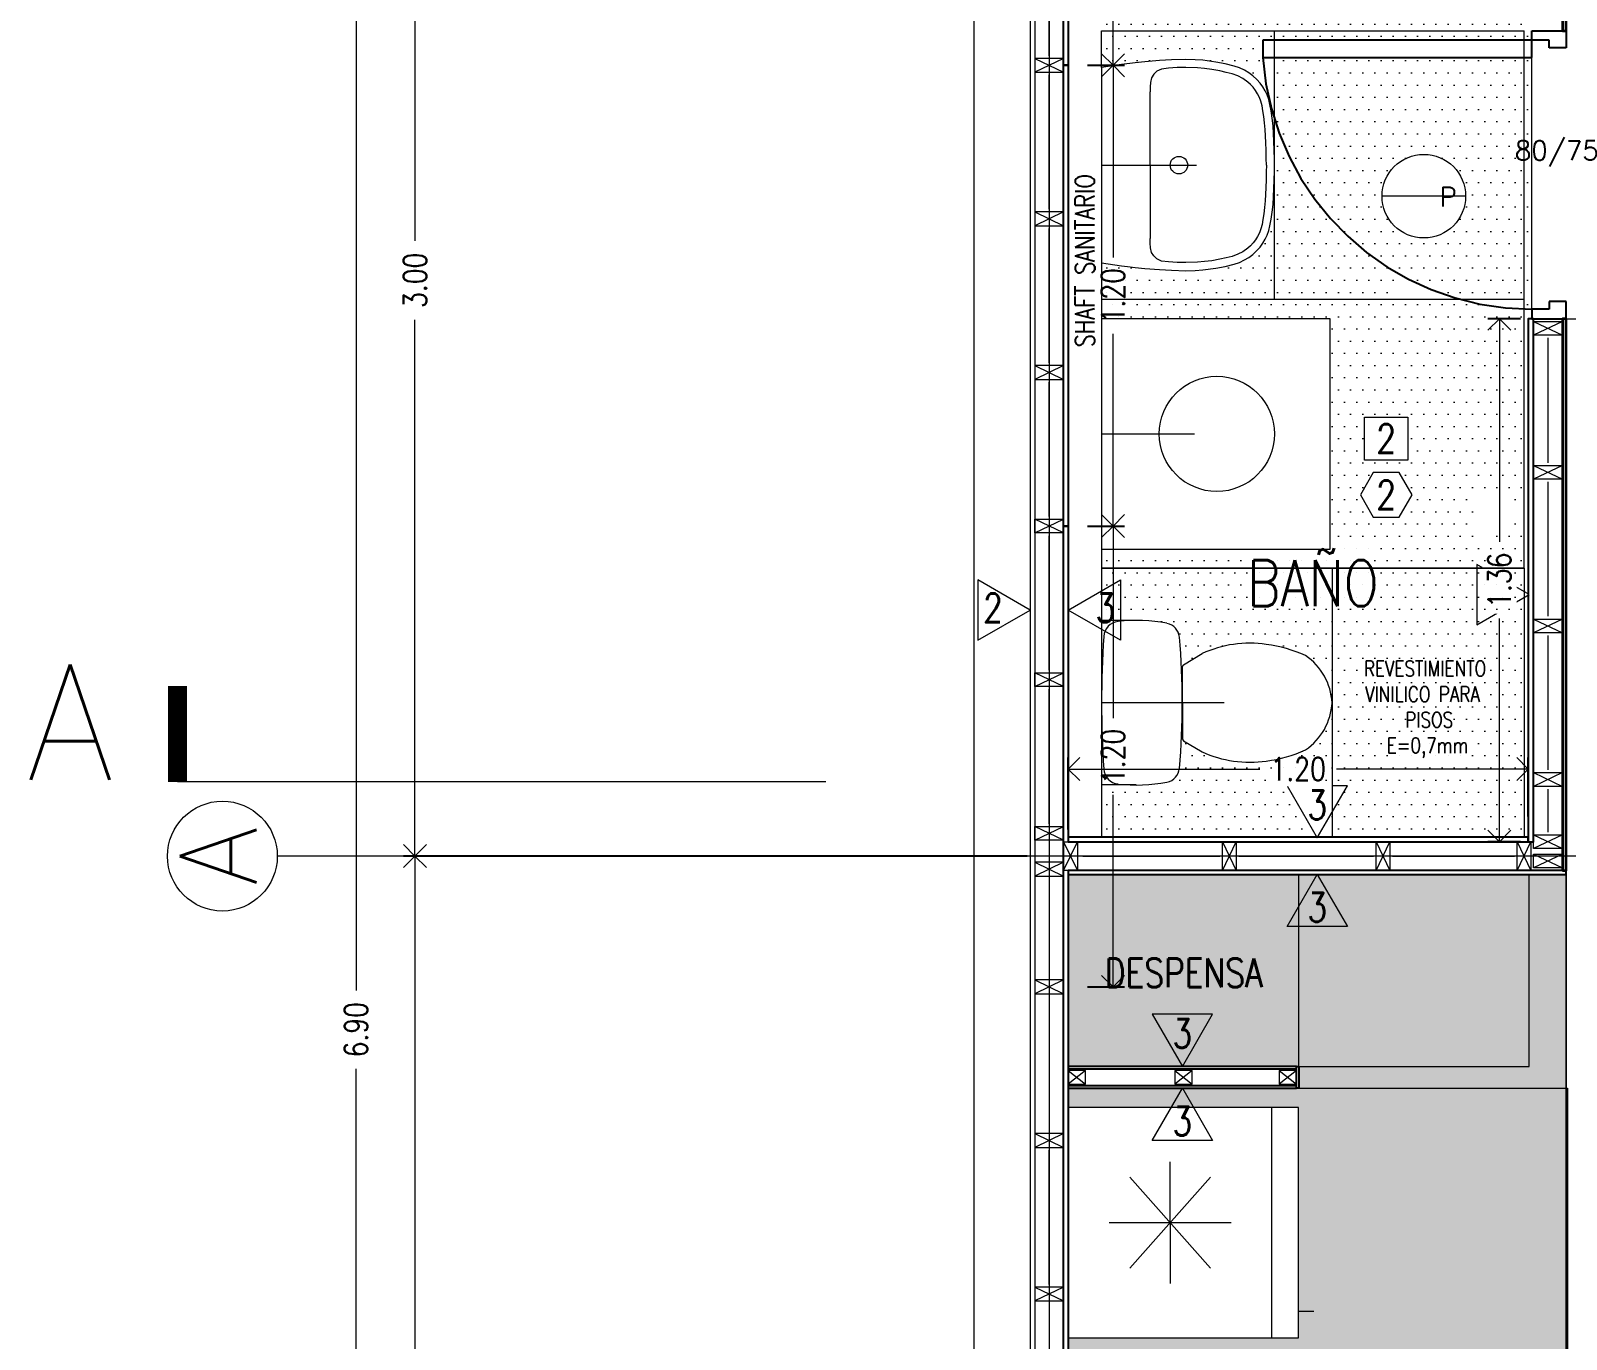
# Model space of a CAD drawing. Header units: inches. Extents: x 10.8 to 60.4, y 12.2 to 79.7.
# Drawn here: x 10.812 to 14.811, y 17.876 to 21.283 of the extents above; entities that cross this region are included whole.
import ezdxf
from ezdxf.enums import TextEntityAlignment as Align

# ---------------------------------------------------------------- set-up
doc = ezdxf.new("R2010")
doc.units = ezdxf.units.IN
doc.header["$MEASUREMENT"] = 0
doc.linetypes.add('CENTER', pattern=[2, 1.25, -0.25, 0.25, -0.25])
doc.layers.get('DEFPOINTS').update_dxf_attribs({"color": 210})
doc.layers.add('_AUX', color=210, linetype='Continuous', lineweight=18, plot=False)
for name, color, linetype, lineweight in [('A-ANNO-DIMS', 3, 'Continuous', 18), ('A-ANNO-SYMB', 3, 'Continuous', 18), ('A-ANNO-TEXT', 3, 'Continuous', 18), ('A-DETL-MBND', 3, 'Continuous', 18), ('A-DETL-MCUT', 4, 'Continuous', 25), ('A-DOOR-FULL', 4, 'Continuous', 25), ('A-DOOR-SYMB', 3, 'Continuous', 18), ('A-ELEV-IDEN', 3, 'Continuous', 18), ('A-ELEV-MBE1', 7, 'Continuous', 35), ('A-FLOR-PATT', 8, 'Continuous', 18), ('A-FURN', 8, 'Continuous', 18), ('A-SECT-MCUT', 7, 'Continuous', 35), ('A-WALL-PATT', 8, 'Continuous', 18), ('A-WALL-STUD', 3, 'Continuous', 18)]:
    doc.layers.add(name, color=color, linetype=linetype, lineweight=lineweight)
doc.styles.add('E-ROMANS', font='romans.shx', dxfattribs={"width": 0.8})
doc.dimstyles.new('E-0050_ARW_12', dxfattribs={"dimscale": 0.001, "dimtxt": 60, "dimasz": 60, "dimexe": 30, "dimexo": 20, "dimgap": 30, "dimtad": 0, "dimzin": 0, "dimdsep": 46, "dimtxsty": 'E-ROMANS', "dimblk": 'OPEN90', "dimcen": 30, "dimclrd": 256, "dimclre": 256, "dimclrt": 256, "dimadec": 0, "dimazin": 0, "dimtfac": 1, "dimtmove": 1, "dimatfit": 3, "dimldrblk": 'OPEN90', "dimfxl": 1, "dimtfill": 1, "dimtolj": 1, "dimtzin": 0, "dimlwd": -1, "dimarcsym": 0})

# ---------------------------------------------------------------- blocks, each defined once
blk = doc.blocks.new('_Open90')
at = {"color": 0, "linetype": 'ByBlock', "lineweight": -2}
for p, q in [((0, 0), (-1, 0)), ((-0.5, 0.5), (0, 0)), ((0, 0), (-0.5, -0.5))]:
    blk.add_line(p, q, dxfattribs=at)
blk = doc.blocks.new('*D1057')
at = {"layer": 'A-ANNO-DIMS', "lineweight": -2, "transparency": 16777216}
for p, q in [((13.4069, 19.1339), (11.783, 19.1339)), ((13.3959, 15.2309), (11.783, 15.2309))]:
    blk.add_line(p, q, dxfattribs=at)
at = {"layer": 'A-ANNO-DIMS', "transparency": 16777216}
for p, q in [((11.813, 19.0739), (11.813, 17.2856)), ((11.813, 15.2909), (11.813, 17.0793))]:
    blk.add_line(p, q, dxfattribs=at)
at = {"layer": 'DEFPOINTS', "color": 0, "transparency": 16777216}
for p in [(11.813, 19.1339), (13.4269, 19.1339), (13.4159, 15.2309)]:
    blk.add_point(p, dxfattribs=at)
at = {"layer": 'A-ANNO-DIMS', "transparency": 16777216, "xscale": 0.06, "yscale": 0.06, "zscale": 0.06}
for p, rotation in [((11.813, 19.1339), 90), ((11.813, 15.2309), 270)]:
    blk.add_blockref('_Open90', p, dxfattribs=dict(at, rotation=rotation))
at = {"layer": 'A-ANNO-DIMS', "transparency": 16777216, "insert": (11.813, 17.1824), "char_height": 0.06, "attachment_point": 5, "rotation": 90, "style": 'E-ROMANS', "bg_fill": 3, "box_fill_scale": 1.25, "bg_fill_color": 256, "bg_fill_true_color": 13158600, "bg_fill_transparency": 0}
blk.add_mtext('\\A1;3.90', dxfattribs=at)
blk = doc.blocks.new('*D1058')
at = {"layer": 'A-ANNO-DIMS', "lineweight": -2, "transparency": 16777216}
for p, q in [((13.3959, 22.1329), (11.783, 22.1329)), ((13.3959, 19.1339), (11.783, 19.1339))]:
    blk.add_line(p, q, dxfattribs=at)
at = {"layer": 'A-ANNO-DIMS', "transparency": 16777216}
for p, q in [((11.813, 22.0729), (11.813, 20.7365)), ((11.813, 19.1939), (11.813, 20.5303))]:
    blk.add_line(p, q, dxfattribs=at)
at = {"layer": 'DEFPOINTS', "color": 0, "transparency": 16777216}
for p in [(11.813, 22.1329), (13.4159, 22.1329), (13.4159, 19.1339)]:
    blk.add_point(p, dxfattribs=at)
at = {"layer": 'A-ANNO-DIMS', "transparency": 16777216, "xscale": 0.06, "yscale": 0.06, "zscale": 0.06}
for p, rotation in [((11.813, 22.1329), 90), ((11.813, 19.1339), 270)]:
    blk.add_blockref('_Open90', p, dxfattribs=dict(at, rotation=rotation))
at = {"layer": 'A-ANNO-DIMS', "transparency": 16777216, "insert": (11.813, 20.6334), "char_height": 0.06, "attachment_point": 5, "rotation": 90, "style": 'E-ROMANS', "bg_fill": 3, "box_fill_scale": 1.25, "bg_fill_color": 256, "bg_fill_true_color": 13158600, "bg_fill_transparency": 0}
blk.add_mtext('\\A1;3.00', dxfattribs=at)
blk = doc.blocks.new('*D1059')
at = {"layer": 'A-ANNO-DIMS', "lineweight": -2, "transparency": 16777216}
for p, q in [((13.3959, 22.1329), (11.6296, 22.1329)), ((13.3959, 15.2309), (11.6296, 15.2309))]:
    blk.add_line(p, q, dxfattribs=at)
at = {"layer": 'A-ANNO-DIMS', "transparency": 16777216}
for p, q in [((11.6596, 22.0729), (11.6596, 18.7839)), ((11.6596, 15.2909), (11.6596, 18.5799))]:
    blk.add_line(p, q, dxfattribs=at)
at = {"layer": 'DEFPOINTS', "color": 0, "transparency": 16777216}
for p in [(13.4159, 22.1329), (11.6596, 15.2309), (13.4159, 15.2309)]:
    blk.add_point(p, dxfattribs=at)
at = {"layer": 'A-ANNO-DIMS', "transparency": 16777216, "xscale": 0.06, "yscale": 0.06, "zscale": 0.06}
for p, rotation in [((11.6596, 22.1329), 90), ((11.6596, 15.2309), 270)]:
    blk.add_blockref('_Open90', p, dxfattribs=dict(at, rotation=rotation))
at = {"layer": 'A-ANNO-DIMS', "transparency": 16777216, "insert": (11.6596, 18.6819), "char_height": 0.06, "attachment_point": 5, "rotation": 90, "style": 'E-ROMANS', "bg_fill": 3, "box_fill_scale": 1.25, "bg_fill_color": 256, "bg_fill_true_color": 13158600, "bg_fill_transparency": 0}
blk.add_mtext('\\A1;6.90', dxfattribs=at)
blk = doc.blocks.new('*D920')
at = {"layer": 'A-ANNO-DIMS', "lineweight": -2, "transparency": 16777216}
for p, q in [((13.5639, 19.9934), (13.6607, 19.9934)), ((13.5639, 18.7934), (13.6607, 18.7934))]:
    blk.add_line(p, q, dxfattribs=at)
at = {"layer": 'A-ANNO-DIMS', "transparency": 16777216}
for p, q in [((13.6307, 19.9334), (13.6307, 19.4931)), ((13.6307, 18.8534), (13.6307, 19.2937))]:
    blk.add_line(p, q, dxfattribs=at)
at = {"layer": 'DEFPOINTS', "color": 0, "transparency": 16777216}
for p in [(13.5439, 19.9934), (13.6307, 19.9934), (13.5439, 18.7934)]:
    blk.add_point(p, dxfattribs=at)
at = {"layer": 'A-ANNO-DIMS', "transparency": 16777216, "xscale": 0.06, "yscale": 0.06, "zscale": 0.06}
for p, rotation in [((13.6307, 19.9934), 90), ((13.6307, 18.7934), 270)]:
    blk.add_blockref('_Open90', p, dxfattribs=dict(at, rotation=rotation))
at = {"layer": 'A-ANNO-DIMS', "transparency": 16777216, "insert": (13.6307, 19.3934), "char_height": 0.06, "attachment_point": 5, "rotation": 90, "style": 'E-ROMANS', "bg_fill": 3, "box_fill_scale": 1.25, "bg_fill_color": 256, "bg_fill_true_color": 13158600, "bg_fill_transparency": 0}
blk.add_mtext('\\A1;1.20', dxfattribs=at)
blk = doc.blocks.new('*D921')
at = {"layer": 'A-ANNO-DIMS', "lineweight": -2, "transparency": 16777216}
for p, q in [((13.5639, 21.1934), (13.6607, 21.1934)), ((13.5639, 19.9934), (13.6607, 19.9934))]:
    blk.add_line(p, q, dxfattribs=at)
at = {"layer": 'A-ANNO-DIMS', "transparency": 16777216}
for p, q in [((13.6307, 21.1334), (13.6307, 20.6931)), ((13.6307, 20.0534), (13.6307, 20.4937))]:
    blk.add_line(p, q, dxfattribs=at)
at = {"layer": 'DEFPOINTS', "color": 0, "transparency": 16777216}
for p in [(13.5439, 21.1934), (13.6307, 21.1934), (13.5439, 19.9934)]:
    blk.add_point(p, dxfattribs=at)
at = {"layer": 'A-ANNO-DIMS', "transparency": 16777216, "xscale": 0.06, "yscale": 0.06, "zscale": 0.06}
for p, rotation in [((13.6307, 21.1934), 90), ((13.6307, 19.9934), 270)]:
    blk.add_blockref('_Open90', p, dxfattribs=dict(at, rotation=rotation))
at = {"layer": 'A-ANNO-DIMS', "transparency": 16777216, "insert": (13.6307, 20.5934), "char_height": 0.06, "attachment_point": 5, "rotation": 90, "style": 'E-ROMANS', "bg_fill": 3, "box_fill_scale": 1.25, "bg_fill_color": 256, "bg_fill_true_color": 13158600, "bg_fill_transparency": 0}
blk.add_mtext('\\A1;1.20', dxfattribs=at)
blk = doc.blocks.new('*D922')
at = {"layer": 'A-ANNO-DIMS', "lineweight": -2, "transparency": 16777216}
for p, q in [((13.5639, 22.3934), (13.6607, 22.3934)), ((13.5639, 21.1934), (13.6607, 21.1934))]:
    blk.add_line(p, q, dxfattribs=at)
at = {"layer": 'A-ANNO-DIMS', "transparency": 16777216}
for p, q in [((13.6307, 22.3334), (13.6307, 21.8931)), ((13.6307, 21.2534), (13.6307, 21.6937))]:
    blk.add_line(p, q, dxfattribs=at)
at = {"layer": 'DEFPOINTS', "color": 0, "transparency": 16777216}
for p in [(13.5439, 22.3934), (13.6307, 22.3934), (13.5439, 21.1934)]:
    blk.add_point(p, dxfattribs=at)
at = {"layer": 'A-ANNO-DIMS', "transparency": 16777216, "xscale": 0.06, "yscale": 0.06, "zscale": 0.06}
for p, rotation in [((13.6307, 22.3934), 90), ((13.6307, 21.1934), 270)]:
    blk.add_blockref('_Open90', p, dxfattribs=dict(at, rotation=rotation))
at = {"layer": 'A-ANNO-DIMS', "transparency": 16777216, "insert": (13.6307, 21.7934), "char_height": 0.06, "attachment_point": 5, "rotation": 90, "style": 'E-ROMANS', "bg_fill": 3, "box_fill_scale": 1.25, "bg_fill_color": 256, "bg_fill_true_color": 13158600, "bg_fill_transparency": 0}
blk.add_mtext('\\A1;1.20', dxfattribs=at)
blk = doc.blocks.new('*D923')
at = {"layer": 'A-ANNO-DIMS', "lineweight": -2, "transparency": 16777216}
for p, q in [((14.6916, 20.5334), (14.6069, 20.5334)), ((14.6917, 19.1714), (14.6069, 19.1714))]:
    blk.add_line(p, q, dxfattribs=at)
at = {"layer": 'A-ANNO-DIMS', "transparency": 16777216}
for p, q in [((14.6369, 20.4734), (14.6369, 19.9521)), ((14.6369, 19.2314), (14.6369, 19.7527))]:
    blk.add_line(p, q, dxfattribs=at)
at = {"layer": 'DEFPOINTS', "color": 0, "transparency": 16777216}
for p in [(14.7116, 20.5334), (14.6369, 19.1714), (14.7117, 19.1714)]:
    blk.add_point(p, dxfattribs=at)
at = {"layer": 'A-ANNO-DIMS', "transparency": 16777216, "xscale": 0.06, "yscale": 0.06, "zscale": 0.06}
for p, rotation in [((14.6369, 20.5334), 90), ((14.6369, 19.1714), 270)]:
    blk.add_blockref('_Open90', p, dxfattribs=dict(at, rotation=rotation))
at = {"layer": 'A-ANNO-DIMS', "transparency": 16777216, "insert": (14.6369, 19.8524), "char_height": 0.06, "attachment_point": 5, "rotation": 90, "style": 'E-ROMANS', "bg_fill": 3, "box_fill_scale": 1.25, "bg_fill_color": 256, "bg_fill_true_color": 13158600, "bg_fill_transparency": 0}
blk.add_mtext('\\A1;1.36', dxfattribs=at)
blk = doc.blocks.new('*D924')
at = {"layer": 'A-ANNO-DIMS', "lineweight": -2, "transparency": 16777216}
for p, q in [((13.5139, 19.2034), (13.5139, 19.3906)), ((14.7117, 19.237), (14.7117, 19.3906))]:
    blk.add_line(p, q, dxfattribs=at)
at = {"layer": 'A-ANNO-DIMS', "transparency": 16777216}
for p, q in [((13.5739, 19.3606), (14.013, 19.3606)), ((14.6517, 19.3606), (14.2125, 19.3606))]:
    blk.add_line(p, q, dxfattribs=at)
at = {"layer": 'DEFPOINTS', "color": 0, "transparency": 16777216}
for p in [(14.7117, 19.3606), (14.7117, 19.217), (13.5139, 19.1834)]:
    blk.add_point(p, dxfattribs=at)
at = {"layer": 'A-ANNO-DIMS', "transparency": 16777216, "xscale": 0.06, "yscale": 0.06, "zscale": 0.06, "rotation": 180}
blk.add_blockref('_Open90', (13.5139, 19.3606), dxfattribs=at)
at = {"layer": 'A-ANNO-DIMS', "transparency": 16777216, "xscale": 0.06, "yscale": 0.06, "zscale": 0.06}
blk.add_blockref('_Open90', (14.7117, 19.3606), dxfattribs=at)
at = {"layer": 'A-ANNO-DIMS', "transparency": 16777216, "insert": (14.1128, 19.3606), "char_height": 0.06, "attachment_point": 5, "style": 'E-ROMANS', "bg_fill": 3, "box_fill_scale": 1.25, "bg_fill_color": 256, "bg_fill_true_color": 13158600, "bg_fill_transparency": 0}
blk.add_mtext('\\A1;1.20', dxfattribs=at)
blk = doc.blocks.new('UGUI')
for p, q in [((-243.4605, 127.8342), (-243.4605, 129.1342)), ((-242.7605, 129.1342), (-243.4605, 129.1342)), ((-242.7605, 127.8342), (-242.7605, 129.1342)), ((-242.7605, 127.8342), (-243.4605, 127.8342))]:
    blk.add_line(p, q)

msp = doc.modelspace()

# ---------------------------------------------------------------- hatches: boundary and pattern name
at = {"layer": 'A-FLOR-PATT'}
h = msp.add_hatch(dxfattribs=at)
h.set_pattern_fill('DOTS', color=256, scale=0.02, style=0)
h.set_pattern_definition([(0, (-444.033665, -8.068132), (0.015875, 0.03175), [0, -0.03175])])
h.paths.add_polyline_path([(14.8109, 19.0864), (13.5139, 19.0864), (13.5139, 18.5864), (14.1144, 18.5864), (14.1144, 18.5294), (13.5139, 18.5294), (13.5139, 16.0784), (14.0139, 16.0784), (14.0139, 15.2784), (14.8109, 15.2784)])
h.paths.add_polyline_path([(13.5639, 16.8284), (14.1639, 16.8284), (14.1639, 17.4284), (13.5639, 17.4284)], flags=16)
h.paths.add_polyline_path([(14.0133, 17.8294), (13.5139, 17.8294), (13.5139, 17.4784), (14.0133, 17.4784)], flags=16)
h.paths.add_polyline_path([(14.1139, 18.4794), (13.5139, 18.4794), (13.5139, 17.8794), (14.1139, 17.8794)], flags=16)
h.paths.add_polyline_path([(14.0139, 16.7784), (13.5139, 16.7784), (13.5139, 16.0784), (14.0139, 16.0784)], flags=16)

# ---------------------------------------------------------------- linework, layer by layer
at = {"layer": '_AUX'}
msp.add_line((14.8109, 20.5334), (15.0013, 20.5334), dxfattribs=at)
for points in [[(14.8109, 19.0864), (13.5139, 19.0864), (13.5139, 18.5864), (14.1144, 18.5864), (14.1144, 18.5294), (13.5139, 18.5294), (13.5139, 16.0784), (14.0139, 16.0784), (14.0139, 15.2784), (14.8109, 15.2784)], [(14.1139, 18.4794), (13.5139, 18.4794), (13.5139, 17.8794), (14.1139, 17.8794)]]:
    msp.add_lwpolyline(points, close=True, dxfattribs=at)
at = {"layer": 'A-ANNO-SYMB'}
for p, q in [((13.4644, 25.5508), (13.4644, 13.5272)), ((14.0509, 20.5834), (14.0509, 21.2834)), ((14.7009, 20.5834), (14.7009, 21.2834)), ((34.2889, 19.1339), (11.4546, 19.1339)), ((14.1144, 18.5864), (14.1144, 19.0864))]:
    msp.add_line(p, q, dxfattribs=at)
at = {"layer": 'A-ANNO-SYMB', "const_width": 0.05}
msp.add_lwpolyline([(11.1946, 19.3273), (11.1946, 19.5773)], dxfattribs=at)
at = {"layer": 'A-ANNO-SYMB'}
msp.add_lwpolyline([(14.1144, 18.5864), (14.7144, 18.5864), (14.7144, 19.0864), (14.1084, 19.0864)], dxfattribs=at)
msp.add_circle((11.3115, 19.1339), 0.143, dxfattribs=at)
at = {"layer": 'A-ANNO-TEXT'}
for points in [[(14.2857, 20.2774), (14.3982, 20.2774), (14.3982, 20.1649), (14.2857, 20.1649)], [(14.3756, 20.0162), (14.4093, 20.0745), (14.3756, 20.1328), (14.3083, 20.1328), (14.2746, 20.0745), (14.3083, 20.0162)], [(14.7139, 19.8149), (14.578, 19.8933), (14.578, 19.7365)], [(13.5139, 19.7747), (13.6497, 19.8531), (13.6497, 19.6963)], [(14.1624, 19.1814), (14.2408, 19.3173), (14.0839, 19.3173)], [(14.1624, 19.0864), (14.2408, 18.9505), (14.0839, 18.9505)], [(13.8111, 18.5864), (13.8896, 18.7223), (13.7327, 18.7223)], [(13.8111, 18.5294), (13.8896, 18.3935), (13.7327, 18.3935)]]:
    msp.add_lwpolyline(points, close=True, dxfattribs=at)
at = {"layer": 'A-DETL-MBND'}
for points in [[(13.4159, 18.7934), (13.4159, 22.3934), (13.4269, 22.3934), (13.4269, 18.7934)], [(13.4269, 18.8184), (13.4269, 14.8934), (13.4159, 14.8934), (13.4159, 18.7934)]]:
    msp.add_lwpolyline(points, dxfattribs=at)
at = {"layer": 'A-DETL-MCUT'}
for p, q in [((13.5019, 18.7934), (13.5019, 19.9934)), ((13.5019, 19.9934), (13.5139, 19.9934)), ((13.5139, 19.9934), (13.5139, 19.1714)), ((13.5139, 19.0964), (13.5139, 17.9434))]:
    msp.add_line(p, q, dxfattribs=at)
for points in [[(13.5139, 22.0905), (13.5139, 21.1934), (13.5019, 21.1934), (13.5019, 22.3934), (13.5139, 22.3934), (13.5139, 22.1704)], [(13.5139, 17.9434), (13.5139, 17.5934), (13.5019, 17.5934), (13.5019, 18.8184)], [(13.5139, 18.5804), (14.1084, 18.5804), (14.1084, 18.5864), (13.5139, 18.5864)], [(13.5139, 18.5294), (14.1084, 18.5294), (14.1084, 18.5354), (13.5139, 18.5354)]]:
    msp.add_lwpolyline(points, dxfattribs=at)
for points in [[(13.5019, 19.9934), (13.5019, 21.1934), (13.5139, 21.1934), (13.5139, 19.9934)], [(14.7259, 20.5334), (14.7116, 20.5334), (14.7117, 19.1714), (14.7259, 19.1714)], [(14.7117, 19.1714), (14.7117, 19.1834), (13.5139, 19.1834), (13.5139, 19.1714)], [(14.8109, 19.0864), (14.8109, 19.0964), (13.5139, 19.0964), (13.5139, 19.0864)], [(14.1084, 18.5294), (14.1084, 18.5864), (14.1144, 18.5864), (14.1144, 18.5294)]]:
    msp.add_lwpolyline(points, close=True, dxfattribs=at)
at = {"layer": 'A-DOOR-FULL', "linetype": 'CENTER'}
for points in [[(14.7209, 21.2584), (14.7209, 21.2834), (14.8109, 21.2834), (14.8109, 21.2384), (14.7659, 21.2384), (14.7659, 21.2584), (14.7209, 21.2584)], [(14.0209, 21.2134), (14.7209, 21.2134), (14.7209, 21.2584), (14.0209, 21.2584), (14.0209, 21.2134)]]:
    msp.add_lwpolyline(points, dxfattribs=at)
msp.add_arc((14.7219, 21.2611), 0.7027, 183.8907, 269.9136, dxfattribs=at)
at = {"layer": 'A-DOOR-SYMB'}
msp.add_lwpolyline([(14.5486, 20.8525), (14.3311, 20.8525)], dxfattribs=at)
msp.add_circle((14.4399, 20.8525), 0.1088, dxfattribs=at)
at = {"layer": 'A-ELEV-IDEN'}
for points in [[(13.4159, 22.4044), (13.2679, 22.4044), (13.2679, 14.8824), (13.4159, 14.8824)], [(14.8109, 19.0864), (14.8109, 15.2784)]]:
    msp.add_lwpolyline(points, dxfattribs=at)
at = {"layer": 'A-FLOR-PATT'}
msp.add_line((14.7209, 20.5584), (14.7209, 21.2584), dxfattribs=at)
at = {"layer": 'A-FURN'}
for p, q in [((13.7519, 21.2055), (13.7135, 21.2024)), ((13.7831, 21.2073), (13.7519, 21.2055)), ((13.8199, 21.2084), (13.7831, 21.2073)), ((13.8445, 21.2078), (13.8199, 21.2084)), ((13.8641, 21.2063), (13.8445, 21.2078)), ((13.8981, 21.2019), (13.8641, 21.2063)), ((13.9222, 21.1972), (13.8981, 21.2019)), ((13.9462, 21.1913), (13.9222, 21.1972)), ((13.7311, 21.1607), (13.7281, 21.1488)), ((13.7367, 21.17), (13.7311, 21.1607)), ((13.7451, 21.1778), (13.7367, 21.17)), ((13.757, 21.1834), (13.7451, 21.1778)), ((13.7748, 21.1858), (13.757, 21.1834)), ((13.7977, 21.1872), (13.7748, 21.1858)), ((13.8198, 21.1874), (13.7977, 21.1872)), ((13.8507, 21.1864), (13.8198, 21.1874)), ((13.8689, 21.1847), (13.8507, 21.1864)), ((13.8875, 21.1823), (13.8689, 21.1847)), ((13.9088, 21.1786), (13.8875, 21.1823)), ((13.9256, 21.1749), (13.9088, 21.1786)), ((13.9409, 21.171), (13.9256, 21.1749)), ((13.9558, 21.1656), (13.9409, 21.171)), ((13.9599, 21.1867), (13.9462, 21.1913)), ((13.9685, 21.159), (13.9558, 21.1656)), ((13.9731, 21.1805), (13.9599, 21.1867)), ((13.9818, 21.1495), (13.9685, 21.159)), ((13.9841, 21.174), (13.9731, 21.1805)), ((13.9946, 21.1661), (13.9841, 21.174)), ((14.0055, 21.1561), (13.9946, 21.1661)), ((14.0136, 21.1468), (14.0055, 21.1561)), ((13.7272, 21.1369), (13.7269, 21.1244)), ((13.7269, 20.9334), (13.7269, 21.1244)), ((13.7281, 21.1488), (13.7272, 21.1369)), ((13.9886, 21.1433), (13.9818, 21.1495)), ((13.9953, 21.136), (13.9886, 21.1433)), ((14.0017, 21.1277), (13.9953, 21.136)), ((14.0071, 21.119), (14.0017, 21.1277)), ((14.0117, 21.1096), (14.0071, 21.119)), ((14.0207, 21.1369), (14.0136, 21.1468)), ((14.0269, 21.1264), (14.0207, 21.1369)), ((14.0317, 21.1163), (14.0269, 21.1264)), ((14.0361, 21.1041), (14.0317, 21.1163)), ((14.0156, 21.0995), (14.0117, 21.1096)), ((14.0187, 21.0877), (14.0156, 21.0995)), ((14.0211, 21.0748), (14.0187, 21.0877)), ((14.0234, 21.06), (14.0211, 21.0748)), ((14.0393, 21.0915), (14.0361, 21.1041)), ((14.0424, 21.0745), (14.0393, 21.0915)), ((14.0451, 21.056), (14.0424, 21.0745)), ((14.0254, 21.0437), (14.0234, 21.06)), ((14.0269, 21.0262), (14.0254, 21.0437)), ((14.0472, 21.0361), (14.0451, 21.056)), ((14.0486, 21.0152), (14.0472, 21.0361)), ((14.0278, 21.01), (14.0269, 21.0262)), ((14.0287, 20.9916), (14.0278, 21.01)), ((14.0496, 20.9947), (14.0485, 21.0156)), ((14.0503, 20.9721), (14.0496, 20.995)), ((14.0293, 20.972), (14.0287, 20.9916)), ((14.0298, 20.9507), (14.0293, 20.972)), ((14.0508, 20.9486), (14.0503, 20.9725)), ((13.7269, 20.9334), (13.7269, 20.7424)), ((14.0298, 20.9161), (14.0293, 20.8948)), ((14.0299, 20.9334), (14.0298, 20.9507)), ((14.0299, 20.9334), (14.0298, 20.9161)), ((14.0503, 20.8943), (14.0508, 20.918)), ((14.0509, 20.9334), (14.0508, 20.9489)), ((14.0508, 20.918), (14.0509, 20.9334)), ((14.0287, 20.8752), (14.0278, 20.8569)), ((14.0293, 20.8948), (14.0287, 20.8752)), ((14.0496, 20.8718), (14.0503, 20.8947)), ((14.0269, 20.8406), (14.0254, 20.8231)), ((14.0278, 20.8569), (14.0269, 20.8406)), ((14.0472, 20.8307), (14.0486, 20.8516)), ((14.0485, 20.8512), (14.0496, 20.8721)), ((14.0234, 20.8068), (14.0211, 20.792)), ((14.0254, 20.8231), (14.0234, 20.8068)), ((14.0393, 20.7753), (14.0424, 20.7923)), ((14.0424, 20.7923), (14.0451, 20.8108)), ((14.0451, 20.8108), (14.0472, 20.8307)), ((14.0117, 20.7572), (14.0071, 20.7478)), ((14.0156, 20.7674), (14.0117, 20.7572)), ((14.0187, 20.7791), (14.0156, 20.7674)), ((14.0211, 20.792), (14.0187, 20.7791)), ((14.0317, 20.7506), (14.0361, 20.7627)), ((14.0361, 20.7627), (14.0393, 20.7753)), ((13.7272, 20.7299), (13.7269, 20.7424)), ((13.7281, 20.718), (13.7272, 20.7299)), ((13.7311, 20.7061), (13.7281, 20.718)), ((13.9818, 20.7173), (13.9685, 20.7078)), ((13.9886, 20.7235), (13.9818, 20.7173)), ((13.9953, 20.7308), (13.9886, 20.7235)), ((14.0017, 20.7391), (13.9953, 20.7308)), ((14.0071, 20.7478), (14.0017, 20.7391)), ((14.0055, 20.7107), (14.0136, 20.72)), ((14.0136, 20.72), (14.0207, 20.7299)), ((14.0207, 20.7299), (14.0269, 20.7404)), ((14.0269, 20.7404), (14.0317, 20.7506)), ((13.7367, 20.6968), (13.7311, 20.7061)), ((13.7451, 20.689), (13.7367, 20.6968)), ((13.757, 20.6834), (13.7451, 20.689)), ((13.7748, 20.6811), (13.757, 20.6834)), ((13.7977, 20.6796), (13.7748, 20.6811)), ((13.8198, 20.6794), (13.7977, 20.6796)), ((13.8507, 20.6805), (13.8198, 20.6794)), ((13.8689, 20.6821), (13.8507, 20.6805)), ((13.8875, 20.6845), (13.8689, 20.6821)), ((13.9088, 20.6882), (13.8875, 20.6845)), ((13.9256, 20.6919), (13.9088, 20.6882)), ((13.9222, 20.6696), (13.9462, 20.6755)), ((13.9409, 20.6958), (13.9256, 20.6919)), ((13.9558, 20.7012), (13.9409, 20.6958)), ((13.9462, 20.6755), (13.9599, 20.6801)), ((13.9685, 20.7078), (13.9558, 20.7012)), ((13.9599, 20.6801), (13.9731, 20.6863)), ((13.9731, 20.6863), (13.9841, 20.6929)), ((13.9841, 20.6929), (13.9946, 20.7007)), ((13.9946, 20.7007), (14.0055, 20.7107)), ((13.7135, 20.6644), (13.7519, 20.6613)), ((13.7519, 20.6613), (13.7831, 20.6595)), ((13.7831, 20.6595), (13.8199, 20.6584)), ((13.8199, 20.6584), (13.8445, 20.6591)), ((13.8445, 20.6591), (13.8641, 20.6605)), ((13.8641, 20.6605), (13.8981, 20.6649)), ((13.8981, 20.6649), (13.9222, 20.6696)), ((13.8144, 19.6323), (13.8627, 19.6615)), ((13.8118, 19.5334), (13.8118, 19.6279)), ((13.8118, 19.5334), (13.8118, 19.4389)), ((13.5589, 18.5759), (13.5139, 18.5399)), ((13.5139, 18.5759), (13.5589, 18.5399)), ((13.8366, 18.5759), (13.7916, 18.5399)), ((13.7916, 18.5759), (13.8366, 18.5399)), ((14.1084, 18.5759), (14.0634, 18.5399)), ((14.0634, 18.5759), (14.1084, 18.5399)), ((13.5139, 18.4794), (13.5139, 17.8794)), ((14.1139, 18.4794), (13.5139, 18.4794)), ((14.0444, 17.8794), (14.0444, 18.4794)), ((14.1139, 17.8794), (14.1139, 18.4794)), ((13.7792, 18.1794), (13.7792, 18.3381)), ((13.8843, 18.0605), (13.674, 18.2983)), ((13.8843, 18.2983), (13.674, 18.0605)), ((13.6204, 18.1794), (13.9379, 18.1794)), ((13.7792, 18.1794), (13.7792, 18.0207)), ((14.1139, 17.9488), (14.1539, 17.9488)), ((13.5139, 17.8794), (14.1139, 17.8794))]:
    msp.add_line(p, q, dxfattribs=at)
for points in [[(13.5589, 18.5759), (13.5139, 18.5759), (13.5139, 18.5399), (13.5589, 18.5399)], [(13.8366, 18.5759), (13.7916, 18.5759), (13.7916, 18.5399), (13.8366, 18.5399)], [(14.1084, 18.5759), (14.0634, 18.5759), (14.0634, 18.5399), (14.1084, 18.5399)]]:
    msp.add_lwpolyline(points, close=True, dxfattribs=at)
for centre, radius in [((13.8022, 20.9334), 0.0228), ((13.9009, 20.2334), 0.15)]:
    msp.add_circle(centre, radius, dxfattribs=at)
for centre, radius, start, end in [((14.0735, 21.0168), 0.025, 182.8069, 183.7647), ((14.0745, 20.9959), 0.025, 181.9684, 182.8069), ((14.0753, 20.973), 0.025, 181.0739, 181.9684), ((14.0758, 20.9491), 0.025, 180.3184, 181.0739), ((14.0753, 20.8939), 0.025, 178.0316, 178.9261), ((14.0735, 20.85), 0.025, 176.2353, 177.1931), ((14.0745, 20.8709), 0.025, 177.1931, 178.0316), ((13.7636, 19.7008), 0.04, 4.9403, 79.2548), ((13.9869, 19.3884), 0.3, 81.7931, 114.4382), ((13.9833, 19.3303), 0.3581, 65.4756, 82.5568), ((14.0444, 19.5261), 0.1566, 2.6552, 56.0211), ((13.8168, 19.6279), 0.005, 118.0226, 180), ((13.8168, 19.4389), 0.005, 180, 241.9774)]:
    msp.add_arc(centre, radius, start, end, dxfattribs=at)
at = {"layer": 'A-SECT-MCUT'}
for points in [[(14.8109, 22.1704), (14.8009, 22.1704), (14.8009, 21.2834), (14.8109, 21.2834)], [(14.8009, 19.0964), (14.8109, 19.0964), (14.8109, 20.5334), (14.8009, 20.5334)]]:
    msp.add_lwpolyline(points, close=True, dxfattribs=at)
at = {"layer": 'A-WALL-PATT', "ltscale": 0.1}
for p, q in [((13.4644, 21.2184), (13.4644, 21.5684)), ((13.4644, 20.8184), (13.4644, 21.1684)), ((13.4644, 20.4184), (13.4644, 20.7684)), ((14.7634, 20.1584), (14.7634, 20.4834)), ((13.4644, 20.0184), (13.4644, 20.3684)), ((14.7634, 19.7584), (14.7634, 20.1084)), ((13.4644, 19.6184), (13.4644, 19.9684)), ((14.7634, 19.3584), (14.7634, 19.7084)), ((13.4644, 19.2183), (13.4644, 19.5684)), ((14.7634, 19.1964), (14.7634, 19.3084)), ((13.4644, 19.1683), (13.4644, 19.1249)), ((13.5519, 19.1339), (13.9086, 19.1339)), ((13.9586, 19.1339), (14.3086, 19.1339)), ((14.3586, 19.1339), (14.6759, 19.1339)), ((13.4644, 19.0749), (13.4644, 18.8184)), ((13.4644, 18.7684), (13.4644, 18.4184)), ((13.4644, 18.0184), (13.4644, 18.3684)), ((13.4644, 17.9684), (13.4644, 17.6184))]:
    msp.add_line(p, q, dxfattribs=at)
at = {"layer": 'A-WALL-STUD'}
for p, q in [((14.7259, 19.1394), (14.8009, 19.1034)), ((14.8009, 19.1394), (14.7259, 19.1034))]:
    msp.add_line(p, q, dxfattribs=at)
msp.add_lwpolyline([(14.7259, 19.1394), (14.8009, 19.1394), (14.8009, 19.1034), (14.7259, 19.1034)], close=True, dxfattribs=at)

# ---------------------------------------------------------------- block references
at = {"layer": 'A-ANNO-SYMB', "xscale": -1, "rotation": 270}
msp.add_blockref('UGUI', (-114.3203, 261.2898), dxfattribs=at)

# ---------------------------------------------------------------- texts
at = {"layer": 'A-ANNO-TEXT', "char_height": 0.075, "attachment_point": 5, "style": 'E-ROMANS'}
for s, insert, rotation in [('\\pi-0.45,l0.45,t0.45;2', (14.342, 20.2212), 0.0005), ('\\pi-0.45,l0.45,t0.45;2', (14.342, 20.0745), 0.0005), ('\\pi-0.45,l0.45,t0.45;3', (14.617, 19.8206), 0.0005), ('\\pi-0.45,l0.45,t0.45;3', (13.6108, 19.7804), 359.9995), ('\\pi-0.45,l0.45,t0.45;3', (14.1624, 19.2672), 0.0005), ('\\pi-0.45,l0.45,t0.45;3', (14.1624, 19.0007), 359.9995), ('\\pi-0.45,l0.45,t0.45;DESPENSA', (13.8151, 18.8299), 359.9995), ('\\pi-0.45,l0.45,t0.45;3', (13.8111, 18.6722), 0.0005), ('\\pi-0.45,l0.45,t0.45;3', (13.8111, 18.4437), 359.9995)]:
    msp.add_mtext(s, dxfattribs=dict(at, insert=insert, rotation=rotation))
at = {"layer": 'A-ANNO-TEXT', "style": 'E-ROMANS'}
for s, insert, char_height, attachment_point in [('\\pi-0.36,l0.36,t0.36;BAÑO', (14.151, 19.8445), 0.12, 5), ('\\pi-0.17143;REVESTIMIENTO\\P\\pi-0.16838;VINILICO PARA \\P\\pi-0.064;PISOS\\P\\pi-0.112;E=0,7mm', (14.4555, 19.3901), 0.04, 7)]:
    msp.add_mtext(s, dxfattribs=dict(at, insert=insert, char_height=char_height, attachment_point=attachment_point))
msp.add_attdef('80/75', text='x/x', height=0.05, dxfattribs=at).set_placement((14.7862, 20.9966), align=Align.TOP_CENTER)
msp.add_attdef('P', text='P', height=0.05, dxfattribs=at).set_placement((14.5029, 20.8108), align=Align.BOTTOM_CENTER)
msp.add_attdef('A', text='CORTE', height=0.2998, dxfattribs=at).set_placement((10.7995, 19.4829), align=Align.MIDDLE_LEFT)
msp.add_attdef('A', text='0.00', height=0.2, rotation=90, dxfattribs=at).set_placement((11.3004, 19.1339), align=Align.MIDDLE_CENTER)

# ---------------------------------------------------------------- next in the draw order: dimensions: what is measured, and where the dimension line sits
at = {"layer": 'A-ANNO-DIMS'}
for base, p1, p2, picture, middle in [((14.6369, 19.1714), (14.7116, 20.5334), (14.7117, 19.1714), '*D923', (14.6369, 19.8524)), ((13.6307, 19.9934), (13.5439, 18.7934), (13.5439, 19.9934), '*D920', (13.6307, 19.3934)), ((11.813, 19.1339), (13.4159, 15.2309), (13.4269, 19.1339), '*D1057', (11.813, 17.1824))]:
    dim = msp.add_linear_dim(base=base, p1=p1, p2=p2, angle=90, dimstyle='E-0050_ARW_12', dxfattribs=at)
    dim.commit()
    dim.dimension.update_dxf_attribs({"geometry": picture, "text_midpoint": middle})

# ---------------------------------------------------------------- next in the draw order: linework, layer by layer
at = {"layer": 'A-ANNO-SYMB'}
for p, q in [((14.7009, 19.8834), (13.6009, 19.8834)), ((13.6911, 19.7477), (13.6009, 19.7477))]:
    msp.add_line(p, q, dxfattribs=at)
at = {"layer": 'A-DOOR-FULL', "linetype": 'CENTER'}
msp.add_lwpolyline([(14.7209, 20.5584), (14.7209, 20.5334), (14.8109, 20.5334), (14.8109, 20.5784), (14.7659, 20.5784), (14.7659, 20.5584), (14.7209, 20.5584)], dxfattribs=at)
at = {"layer": 'A-FURN'}
msp.add_line((13.9198, 19.5334), (13.6009, 19.5334), dxfattribs=at)
for centre, radius, start, end in [((13.6484, 19.7033), 0.042, 96.3359, 176.2554), ((13.6911, 19.3187), 0.429, 79.2548, 96.3359)]:
    msp.add_arc(centre, radius, start, end, dxfattribs=at)
at = {"layer": 'A-WALL-STUD'}
for p, q in [((14.7259, 20.5264), (14.8009, 20.4904)), ((14.8009, 20.5264), (14.7259, 20.4904)), ((14.7259, 20.1514), (14.8009, 20.1154)), ((14.8009, 20.1514), (14.7259, 20.1154)), ((14.7259, 19.7514), (14.8009, 19.7154)), ((14.8009, 19.7514), (14.7259, 19.7154))]:
    msp.add_line(p, q, dxfattribs=at)
for points in [[(14.7259, 20.5264), (14.8009, 20.5264), (14.8009, 20.4904), (14.7259, 20.4904)], [(14.7259, 20.1514), (14.8009, 20.1514), (14.8009, 20.1154), (14.7259, 20.1154)], [(14.7259, 19.7514), (14.8009, 19.7514), (14.8009, 19.7154), (14.7259, 19.7154)]]:
    msp.add_lwpolyline(points, close=True, dxfattribs=at)

# ---------------------------------------------------------------- next in the draw order: dimensions: what is measured, and where the dimension line sits
at = {"layer": 'A-ANNO-DIMS'}
for base, p1, p2, picture, middle in [((11.813, 22.1329), (13.4159, 19.1339), (13.4159, 22.1329), '*D1058', (11.813, 20.6334)), ((13.6307, 21.1934), (13.5439, 19.9934), (13.5439, 21.1934), '*D921', (13.6307, 20.5934))]:
    dim = msp.add_linear_dim(base=base, p1=p1, p2=p2, angle=90, dimstyle='E-0050_ARW_12', dxfattribs=at)
    dim.commit()
    dim.dimension.update_dxf_attribs({"geometry": picture, "text_midpoint": middle})
dim = msp.add_linear_dim(base=(14.7117, 19.3606), p1=(13.5139, 19.1834), p2=(14.7117, 19.217), dimstyle='E-0050_ARW_12', dxfattribs=at)
dim.commit()
dim.dimension.update_dxf_attribs({"geometry": '*D924', "text_midpoint": (14.1128, 19.3606)})

# ---------------------------------------------------------------- next in the draw order: linework, layer by layer
at = {"layer": 'A-ANNO-SYMB'}
for p, q in [((13.6009, 20.6789), (13.6009, 20.5834)), ((14.7009, 20.5834), (13.6009, 20.5834)), ((13.6009, 19.8834), (13.6009, 19.1834)), ((14.2009, 19.8834), (14.2009, 19.1834)), ((14.7009, 19.8834), (14.7009, 19.1834)), ((13.6911, 19.3192), (13.6009, 19.3192)), ((14.7009, 19.1834), (13.6009, 19.1834))]:
    msp.add_line(p, q, dxfattribs=at)
msp.add_lwpolyline([(13.6009, 19.9334), (13.6009, 19.8834), (14.7009, 19.8834), (14.7009, 20.5834), (13.6009, 20.5834), (13.6009, 20.5334)], dxfattribs=at)
at = {"layer": 'A-FURN'}
for p, q in [((13.6009, 20.9334), (13.6009, 20.6789)), ((13.6009, 20.9334), (13.8484, 20.9334)), ((13.6009, 20.6789), (13.6525, 20.6713)), ((13.6525, 20.6713), (13.6886, 20.6669)), ((13.6886, 20.6669), (13.7135, 20.6644)), ((13.8144, 19.4345), (13.8627, 19.4053))]:
    msp.add_line(p, q, dxfattribs=at)
for points in [[(13.6009, 20.5334), (13.6009, 19.9334), (14.1959, 19.9334), (14.1959, 20.5334), (13.6009, 20.5334)], [(13.6009, 20.2334), (13.8428, 20.2334)]]:
    msp.add_lwpolyline(points, dxfattribs=at)
for centre, radius, start, end in [((16.2442, 19.5334), 2.6433, 176.2554, 183.7446), ((11.8266, 19.5334), 1.9843, 355.0597, 4.9403), ((14.0444, 19.5407), 0.1566, 303.9789, 357.3448), ((13.9869, 19.6784), 0.3, 245.5618, 278.2069), ((13.9833, 19.7365), 0.3581, 277.4432, 294.5244), ((13.6484, 19.3635), 0.042, 183.7446, 263.6641), ((13.7636, 19.366), 0.04, 280.7452, 355.0597), ((13.6911, 19.7481), 0.429, 263.6641, 280.7452)]:
    msp.add_arc(centre, radius, start, end, dxfattribs=at)
at = {"layer": 'A-WALL-STUD'}
for p, q in [((14.7259, 19.3514), (14.8009, 19.3154)), ((14.8009, 19.3514), (14.7259, 19.3154)), ((13.5019, 19.0964), (13.5379, 19.1714)), ((13.5019, 19.1714), (13.5379, 19.0964)), ((13.9156, 19.0964), (13.9516, 19.1714)), ((13.9156, 19.1714), (13.9516, 19.0964)), ((14.3156, 19.0964), (14.3516, 19.1714)), ((14.3156, 19.1714), (14.3516, 19.0964)), ((14.6829, 19.0964), (14.7189, 19.1714)), ((14.6829, 19.1714), (14.7189, 19.0964)), ((14.7259, 19.1894), (14.8009, 19.1534)), ((14.8009, 19.1894), (14.7259, 19.1534))]:
    msp.add_line(p, q, dxfattribs=at)
for points in [[(14.7259, 19.3514), (14.8009, 19.3514), (14.8009, 19.3154), (14.7259, 19.3154)], [(13.5019, 19.0964), (13.5019, 19.1714), (13.5379, 19.1714), (13.5379, 19.0964)], [(13.9156, 19.0964), (13.9156, 19.1714), (13.9516, 19.1714), (13.9516, 19.0964)], [(14.3156, 19.0964), (14.3156, 19.1714), (14.3516, 19.1714), (14.3516, 19.0964)], [(14.6829, 19.0964), (14.6829, 19.1714), (14.7189, 19.1714), (14.7189, 19.0964)], [(14.7259, 19.1894), (14.8009, 19.1894), (14.8009, 19.1534), (14.7259, 19.1534)]]:
    msp.add_lwpolyline(points, close=True, dxfattribs=at)

# ---------------------------------------------------------------- next in the draw order: texts
at = {"layer": 'A-ANNO-TEXT', "insert": (13.532, 20.6845), "char_height": 0.05, "attachment_point": 2, "rotation": 90, "style": 'E-ROMANS'}
msp.add_mtext('SHAFT SANITARIO', dxfattribs=at)

# ---------------------------------------------------------------- next in the draw order: dimensions: what is measured, and where the dimension line sits
at = {"layer": 'A-ANNO-DIMS'}
for base, p1, p2, picture, middle in [((13.6307, 22.3934), (13.5439, 21.1934), (13.5439, 22.3934), '*D922', (13.6307, 21.7934)), ((11.6596, 15.2309), (13.4159, 22.1329), (13.4159, 15.2309), '*D1059', (11.6596, 18.6819))]:
    dim = msp.add_linear_dim(base=base, p1=p1, p2=p2, angle=90, dimstyle='E-0050_ARW_12', dxfattribs=at)
    dim.commit()
    dim.dimension.update_dxf_attribs({"geometry": picture, "text_midpoint": middle})

# ---------------------------------------------------------------- next in the draw order: hatches: boundary and pattern name
at = {"layer": 'A-FLOR-PATT'}
h = msp.add_hatch(dxfattribs=at)
h.set_pattern_fill('DOTS', color=256, scale=0.02, style=0)
h.set_pattern_definition([(0, (-450.332708, -8.068132), (0.015875, 0.03175), [0, -0.03175])])
h.paths.add_polyline_path([(14.2009, 19.8834), (13.6009, 19.8834), (13.6009, 19.7477), (13.6911, 19.7477, -0.046919), (13.7711, 19.7401, -0.336122), (13.8035, 19.7043, -0.00971), (13.8118, 19.6277, -0.275292), (13.8142, 19.6322), (13.8627, 19.6615, -0.143412), (14.0297, 19.6853, -0.074669), (14.1319, 19.656, -0.237155), (14.2009, 19.5334)])
h.paths.add_polyline_path([(14.0509, 20.9334), (14.0508, 20.918), (14.0503, 20.8945), (14.0503, 20.8947, 0.003903), (14.0503, 20.8943), (14.0503, 20.8945), (14.0496, 20.872), (14.0496, 20.8721, 0.003659), (14.0496, 20.8718), (14.0496, 20.872), (14.0486, 20.8514), (14.0486, 20.8516, 0.004179), (14.0485, 20.8512), (14.0486, 20.8514), (14.0472, 20.8307), (14.0451, 20.8108), (14.0424, 20.7923), (14.0393, 20.7753), (14.0361, 20.7627), (14.0317, 20.7506), (14.0269, 20.7404), (14.0207, 20.7299), (14.0136, 20.72), (14.0055, 20.7107), (13.9946, 20.7007), (13.9841, 20.6929), (13.9731, 20.6863), (13.9599, 20.6801), (13.9462, 20.6755), (13.9222, 20.6696), (13.8981, 20.6649), (13.8641, 20.6605), (13.8445, 20.6591), (13.8199, 20.6584), (13.7831, 20.6595), (13.7519, 20.6613), (13.7135, 20.6644), (13.6886, 20.6669), (13.6525, 20.6713), (13.6009, 20.6789), (13.6009, 20.5834), (14.0509, 20.5834)], flags=17)
h.paths.add_polyline_path([(14.0509, 21.0527), (14.0509, 20.5834), (14.3759, 20.5834), (14.3759, 20.6495, -0.190981)], flags=16)
h.paths.add_polyline_path([(13.8627, 19.4053), (13.8142, 19.4346, -0.262571), (13.8118, 19.4389), (13.8118, 19.5334), (13.8109, 19.5334, -0.021559), (13.8035, 19.3625, -0.336122), (13.7711, 19.3267, -0.046919), (13.6911, 19.3192), (13.6009, 19.3192), (13.6009, 19.1834), (14.1617, 19.1834), (14.0844, 19.3173), (14.2009, 19.3173), (14.2009, 19.5334, -0.237155), (14.1319, 19.4108, -0.074669), (14.0297, 19.3815, -0.143412)])
h.paths.add_polyline_path([(14.0509, 21.0527), (14.0509, 20.947, -0.016148), (14.0508, 20.9486), (14.0508, 20.9488), (14.0509, 20.9334), (14.0509, 20.9678, -0.043216), (14.0503, 20.9721), (14.0503, 20.9723), (14.0508, 20.9488), (14.0508, 20.9489, 0.019445), (14.0509, 20.947), (14.0509, 20.5834), (14.3759, 20.5834), (14.3759, 20.6495, -0.190981)], flags=17)
h.paths.add_polyline_path([(14.0509, 20.8887, -0.056524), (14.0503, 20.8943), (14.0503, 20.8945), (14.0496, 20.872), (14.0496, 20.8721, 0.003659), (14.0496, 20.8718), (14.0496, 20.872), (14.0486, 20.8514), (14.0486, 20.8516, 0.004179), (14.0485, 20.8512), (14.0486, 20.8514), (14.0472, 20.8307), (14.0451, 20.8108), (14.0424, 20.7923), (14.0393, 20.7753), (14.0361, 20.7627), (14.0317, 20.7506), (14.0269, 20.7404), (14.0207, 20.7299), (14.0136, 20.72), (14.0055, 20.7107), (13.9946, 20.7007), (13.9841, 20.6929), (13.9731, 20.6863), (13.9599, 20.6801), (13.9462, 20.6755), (13.9222, 20.6696), (13.8981, 20.6649), (13.8641, 20.6605), (13.8445, 20.6591), (13.8199, 20.6584), (13.7831, 20.6595), (13.7519, 20.6613), (13.7135, 20.6644), (13.6886, 20.6669), (13.6525, 20.6713), (13.6009, 20.6789), (13.6009, 20.5834), (14.0509, 20.5834)], flags=16)
h.paths.add_polyline_path([(14.0209, 21.2584), (14.3759, 21.2584), (14.3759, 21.2834), (13.6009, 21.2834), (13.6009, 21.1879), (13.6525, 21.1955), (13.6886, 21.1999), (13.7135, 21.2024), (13.7519, 21.2055), (13.7831, 21.2073), (13.8199, 21.2084), (13.8445, 21.2078), (13.8641, 21.2063), (13.8981, 21.2019), (13.9222, 21.1972), (13.9462, 21.1913), (13.9599, 21.1867), (13.9731, 21.1805), (13.9841, 21.174), (13.9946, 21.1661), (14.0055, 21.1561), (14.0136, 21.1468), (14.0207, 21.1369), (14.0269, 21.1264), (14.0317, 21.1163), (14.0361, 21.1041), (14.0393, 21.0915), (14.0424, 21.0745), (14.0451, 21.056), (14.0472, 21.0361), (14.0486, 21.0154), (14.0485, 21.0156, 0.004179), (14.0486, 21.0152), (14.0486, 21.0154), (14.0496, 20.9949), (14.0496, 20.995, 0.003659), (14.0496, 20.9947), (14.0496, 20.9949), (14.0503, 20.9723), (14.0508, 20.9488), (14.0508, 20.9489, 0.003296), (14.0508, 20.9486), (14.0508, 20.9488), (14.0509, 20.9334), (14.0508, 20.918), (14.0503, 20.8945), (14.0503, 20.8947, 0.003903), (14.0503, 20.8943), (14.0503, 20.8945), (14.0496, 20.872), (14.0496, 20.8721, 0.003659), (14.0496, 20.8718), (14.0496, 20.872), (14.0486, 20.8514), (14.0486, 20.8516, 0.004179), (14.0485, 20.8512), (14.0486, 20.8514), (14.0472, 20.8307), (14.0451, 20.8108), (14.0424, 20.7923), (14.0393, 20.7753), (14.0361, 20.7627), (14.0317, 20.7506), (14.0269, 20.7404), (14.0207, 20.7299), (14.0136, 20.72), (14.0055, 20.7107), (13.9946, 20.7007), (13.9841, 20.6929), (13.9731, 20.6863), (13.9599, 20.6801), (13.9462, 20.6755), (13.9222, 20.6696), (13.8981, 20.6649), (13.8641, 20.6605), (13.8445, 20.6591), (13.8199, 20.6584), (13.7831, 20.6595), (13.7519, 20.6613), (13.7135, 20.6644), (13.6886, 20.6669), (13.6525, 20.6713), (13.6009, 20.6789), (13.6009, 20.5834), (14.3759, 20.5834), (14.3759, 20.6495, -0.252159), (14.0209, 21.2134)])
h.paths.add_polyline_path([(14.7009, 21.2834), (14.3759, 21.2834), (14.3759, 21.2584), (14.7009, 21.2584)], flags=17)
h.paths.add_polyline_path([(14.7139, 21.3834), (14.7009, 21.3834), (14.3759, 21.3834), (14.3759, 21.2834), (14.7009, 21.2834), (14.7009, 21.2584), (14.7209, 21.2584), (14.7209, 21.2834), (14.7139, 21.2834)])
h.paths.add_polyline_path([(14.3759, 21.3834), (13.6009, 21.3834), (13.6009, 21.2834), (14.3759, 21.2834)])
h.paths.add_polyline_path([(14.7009, 21.2134), (14.3759, 21.2134), (14.3759, 20.9405, -0.612993), (14.5486, 20.8525, -0.612993), (14.3759, 20.7646), (14.3759, 20.6495, 0.061903), (14.5362, 20.5834), (14.7009, 20.5834)])
h.paths.add_polyline_path([(14.3759, 21.2134), (14.0509, 21.2134), (14.0509, 21.0527, 0.190981), (14.3759, 20.6495), (14.3759, 20.7646, -0.239931), (14.3311, 20.8525, -0.239931), (14.3759, 20.9405)], flags=17)
h.paths.add_polyline_path([(14.7209, 21.2134), (14.7009, 21.2134), (14.7009, 20.5834), (14.7009, 20.5834), (14.7009, 20.5587, 0.007118), (14.7209, 20.5584)])
h.paths.add_polyline_path([(14.3759, 20.5834), (13.6009, 20.5834), (13.6009, 20.5334), (14.1959, 20.5334), (14.1959, 19.9334), (13.6009, 19.9334), (13.6009, 19.8834), (14.3759, 19.8834), (14.3759, 20.0162), (14.3088, 20.0162), (14.2751, 20.0745), (14.3088, 20.1328), (14.3759, 20.1328), (14.3759, 20.1649), (14.2862, 20.1649), (14.2862, 20.2774), (14.3759, 20.2774)])
h.paths.add_polyline_path([(14.7009, 20.5587, -0.059463), (14.5362, 20.5834), (14.3759, 20.5834), (14.3759, 20.2774), (14.3987, 20.2774), (14.3987, 20.1649), (14.3759, 20.1649), (14.3759, 20.1332), (14.4098, 20.0745), (14.3759, 20.0159), (14.3759, 19.8834), (14.7009, 19.8834), (14.7009, 20.0163), (14.5785, 19.9456), (14.5785, 20.1025), (14.7009, 20.0318)])
h.paths.add_polyline_path([(14.3759, 19.8834), (14.2009, 19.8834), (14.2009, 19.3173), (14.2413, 19.3173), (14.2009, 19.2472), (14.2009, 19.1834), (14.3759, 19.1834)])
h.paths.add_polyline_path([(13.8118, 19.4389), (13.8118, 19.5334), (13.8118, 19.6279, -0.262571), (13.8142, 19.6322), (13.8142, 19.6322, 0.262606), (13.8118, 19.6279), (13.8118, 19.5334), (13.8118, 19.4389, 0.262571), (13.8142, 19.4346), (13.8142, 19.4346, -0.262606)])
h.paths.add_polyline_path([(14.7009, 19.8834), (14.3759, 19.8834), (14.3759, 19.1834), (14.7009, 19.1834)])
h.paths.add_polyline_path([(13.7533, 20.4876), (13.7533, 20.6937), (13.6125, 20.6937), (13.6125, 20.4876)], flags=25)
h.paths.add_polyline_path([(14.0592, 21.2345), (14.2652, 21.2345), (14.2652, 21.3753), (14.0592, 21.3753)], flags=9)
h.paths.add_polyline_path([(13.8854, 19.7003), (14.4115, 19.7003), (14.4115, 19.9603), (13.8854, 19.9603)], flags=25)
h.paths.add_polyline_path([(14.6527, 19.7464), (14.6527, 19.9525), (14.5118, 19.9525), (14.5118, 19.7464)], flags=9)
h.paths.add_polyline_path([(13.7533, 19.2876), (13.7533, 19.4937), (13.6125, 19.4937), (13.6125, 19.2876)], flags=24)
h.paths.add_polyline_path([(14.007, 19.3448), (14.213, 19.3448), (14.213, 19.4857), (14.007, 19.4857)], flags=24)
h.paths.add_polyline_path([(13.7533, 19.2876), (13.7533, 19.4937), (13.6125, 19.4937), (13.6125, 19.2876)], flags=24)
h.paths.add_polyline_path([(14.007, 19.3448), (14.213, 19.3448), (14.213, 19.4857), (14.007, 19.4857)], flags=25)
h.paths.add_polyline_path([(13.7533, 20.4876), (13.7533, 20.6937), (13.6125, 20.6937), (13.6125, 20.4876)], flags=25)
h.paths.add_polyline_path([(13.8854, 19.7003), (14.4115, 19.7003), (14.4115, 19.9603), (13.8854, 19.9603)], flags=24)

# ---------------------------------------------------------------- next in the draw order: linework, layer by layer
at = {"layer": 'A-ANNO-SYMB'}
for p, q in [((13.6009, 21.2834), (14.7009, 21.2834)), ((13.6009, 21.1879), (13.6009, 21.2834)), ((12.8829, 19.3273), (11.1946, 19.3273))]:
    msp.add_line(p, q, dxfattribs=at)
at = {"layer": 'A-ANNO-TEXT'}
msp.add_lwpolyline([(13.4149, 19.7747), (13.279, 19.8531), (13.279, 19.6963)], close=True, dxfattribs=at)
at = {"layer": 'A-ELEV-MBE1'}
msp.add_line((13.4164, 17.9434), (13.4164, 17.9434), dxfattribs=at)
at = {"layer": 'A-FURN'}
for p, q in [((13.6525, 21.1955), (13.6009, 21.1879)), ((13.6886, 21.1999), (13.6525, 21.1955)), ((13.7135, 21.2024), (13.6886, 21.1999)), ((13.6009, 21.1879), (13.6009, 20.9334))]:
    msp.add_line(p, q, dxfattribs=at)
at = {"layer": 'A-WALL-STUD'}
for p, q in [((13.5019, 21.2114), (13.4269, 21.1754)), ((13.4269, 21.2114), (13.5019, 21.1754)), ((13.5019, 20.8114), (13.4269, 20.7754)), ((13.4269, 20.8114), (13.5019, 20.7754)), ((13.5019, 20.4114), (13.4269, 20.3754)), ((13.4269, 20.4114), (13.5019, 20.3754)), ((13.5019, 19.9754), (13.4269, 20.0114)), ((13.4269, 19.9754), (13.5019, 20.0114)), ((13.5019, 19.5754), (13.4269, 19.6114)), ((13.4269, 19.5754), (13.5019, 19.6114)), ((13.5019, 19.1753), (13.4269, 19.2113)), ((13.4269, 19.1753), (13.5019, 19.2113)), ((13.5019, 19.1179), (13.4269, 19.0819)), ((13.4269, 19.1179), (13.5019, 19.0819)), ((13.5019, 18.8114), (13.4269, 18.7754)), ((13.4269, 18.8114), (13.5019, 18.7754)), ((13.5019, 18.4114), (13.4269, 18.3754)), ((13.4269, 18.4114), (13.5019, 18.3754)), ((13.5019, 18.0114), (13.4269, 17.9754)), ((13.4269, 18.0114), (13.5019, 17.9754))]:
    msp.add_line(p, q, dxfattribs=at)
for points in [[(13.5019, 21.2114), (13.4269, 21.2114), (13.4269, 21.1754), (13.5019, 21.1754)], [(13.5019, 20.8114), (13.4269, 20.8114), (13.4269, 20.7754), (13.5019, 20.7754)], [(13.5019, 20.4114), (13.4269, 20.4114), (13.4269, 20.3754), (13.5019, 20.3754)], [(13.5019, 19.9754), (13.4269, 19.9754), (13.4269, 20.0114), (13.5019, 20.0114)], [(13.5019, 19.5754), (13.4269, 19.5754), (13.4269, 19.6114), (13.5019, 19.6114)], [(13.5019, 19.1753), (13.4269, 19.1753), (13.4269, 19.2113), (13.5019, 19.2113)], [(13.5019, 19.1179), (13.4269, 19.1179), (13.4269, 19.0819), (13.5019, 19.0819)], [(13.5019, 18.8114), (13.4269, 18.8114), (13.4269, 18.7754), (13.5019, 18.7754)], [(13.5019, 18.4114), (13.4269, 18.4114), (13.4269, 18.3754), (13.5019, 18.3754)], [(13.5019, 18.0114), (13.4269, 18.0114), (13.4269, 17.9754), (13.5019, 17.9754)]]:
    msp.add_lwpolyline(points, close=True, dxfattribs=at)

# ---------------------------------------------------------------- next in the draw order: texts
at = {"layer": 'A-ANNO-TEXT', "insert": (13.318, 19.7804), "char_height": 0.075, "attachment_point": 5, "rotation": 0.0005, "style": 'E-ROMANS'}
msp.add_mtext('\\pi-0.45,l0.45,t0.45;2', dxfattribs=at)

doc.saveas('drawing.dxf')
